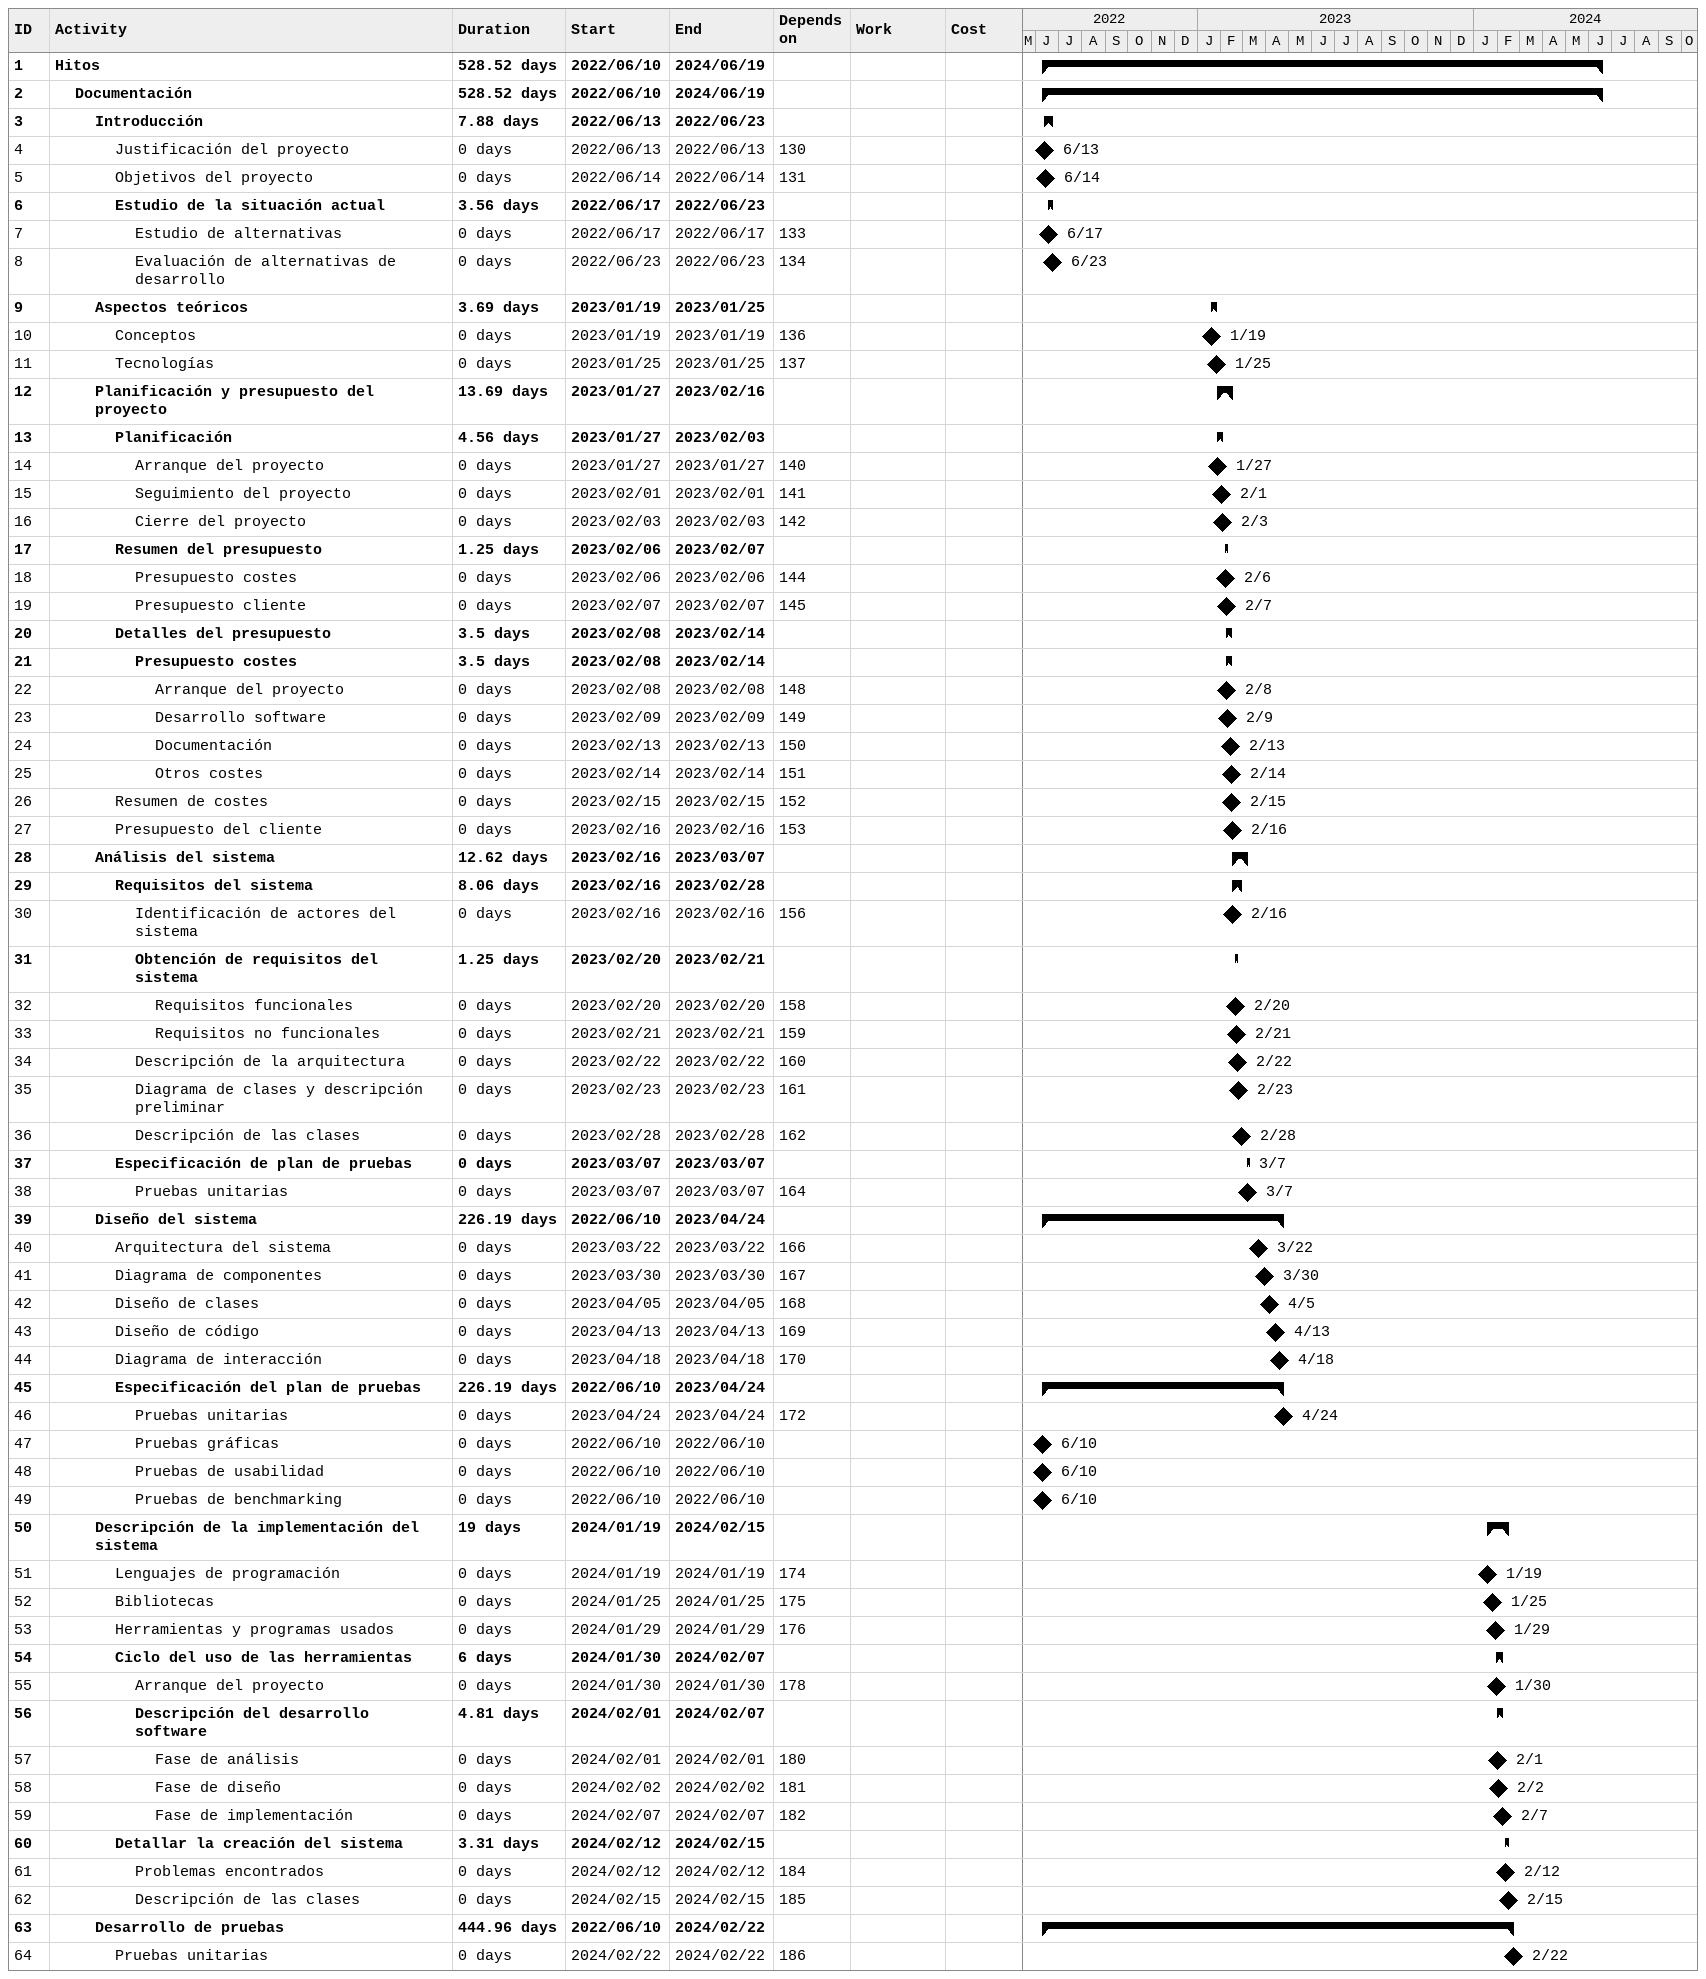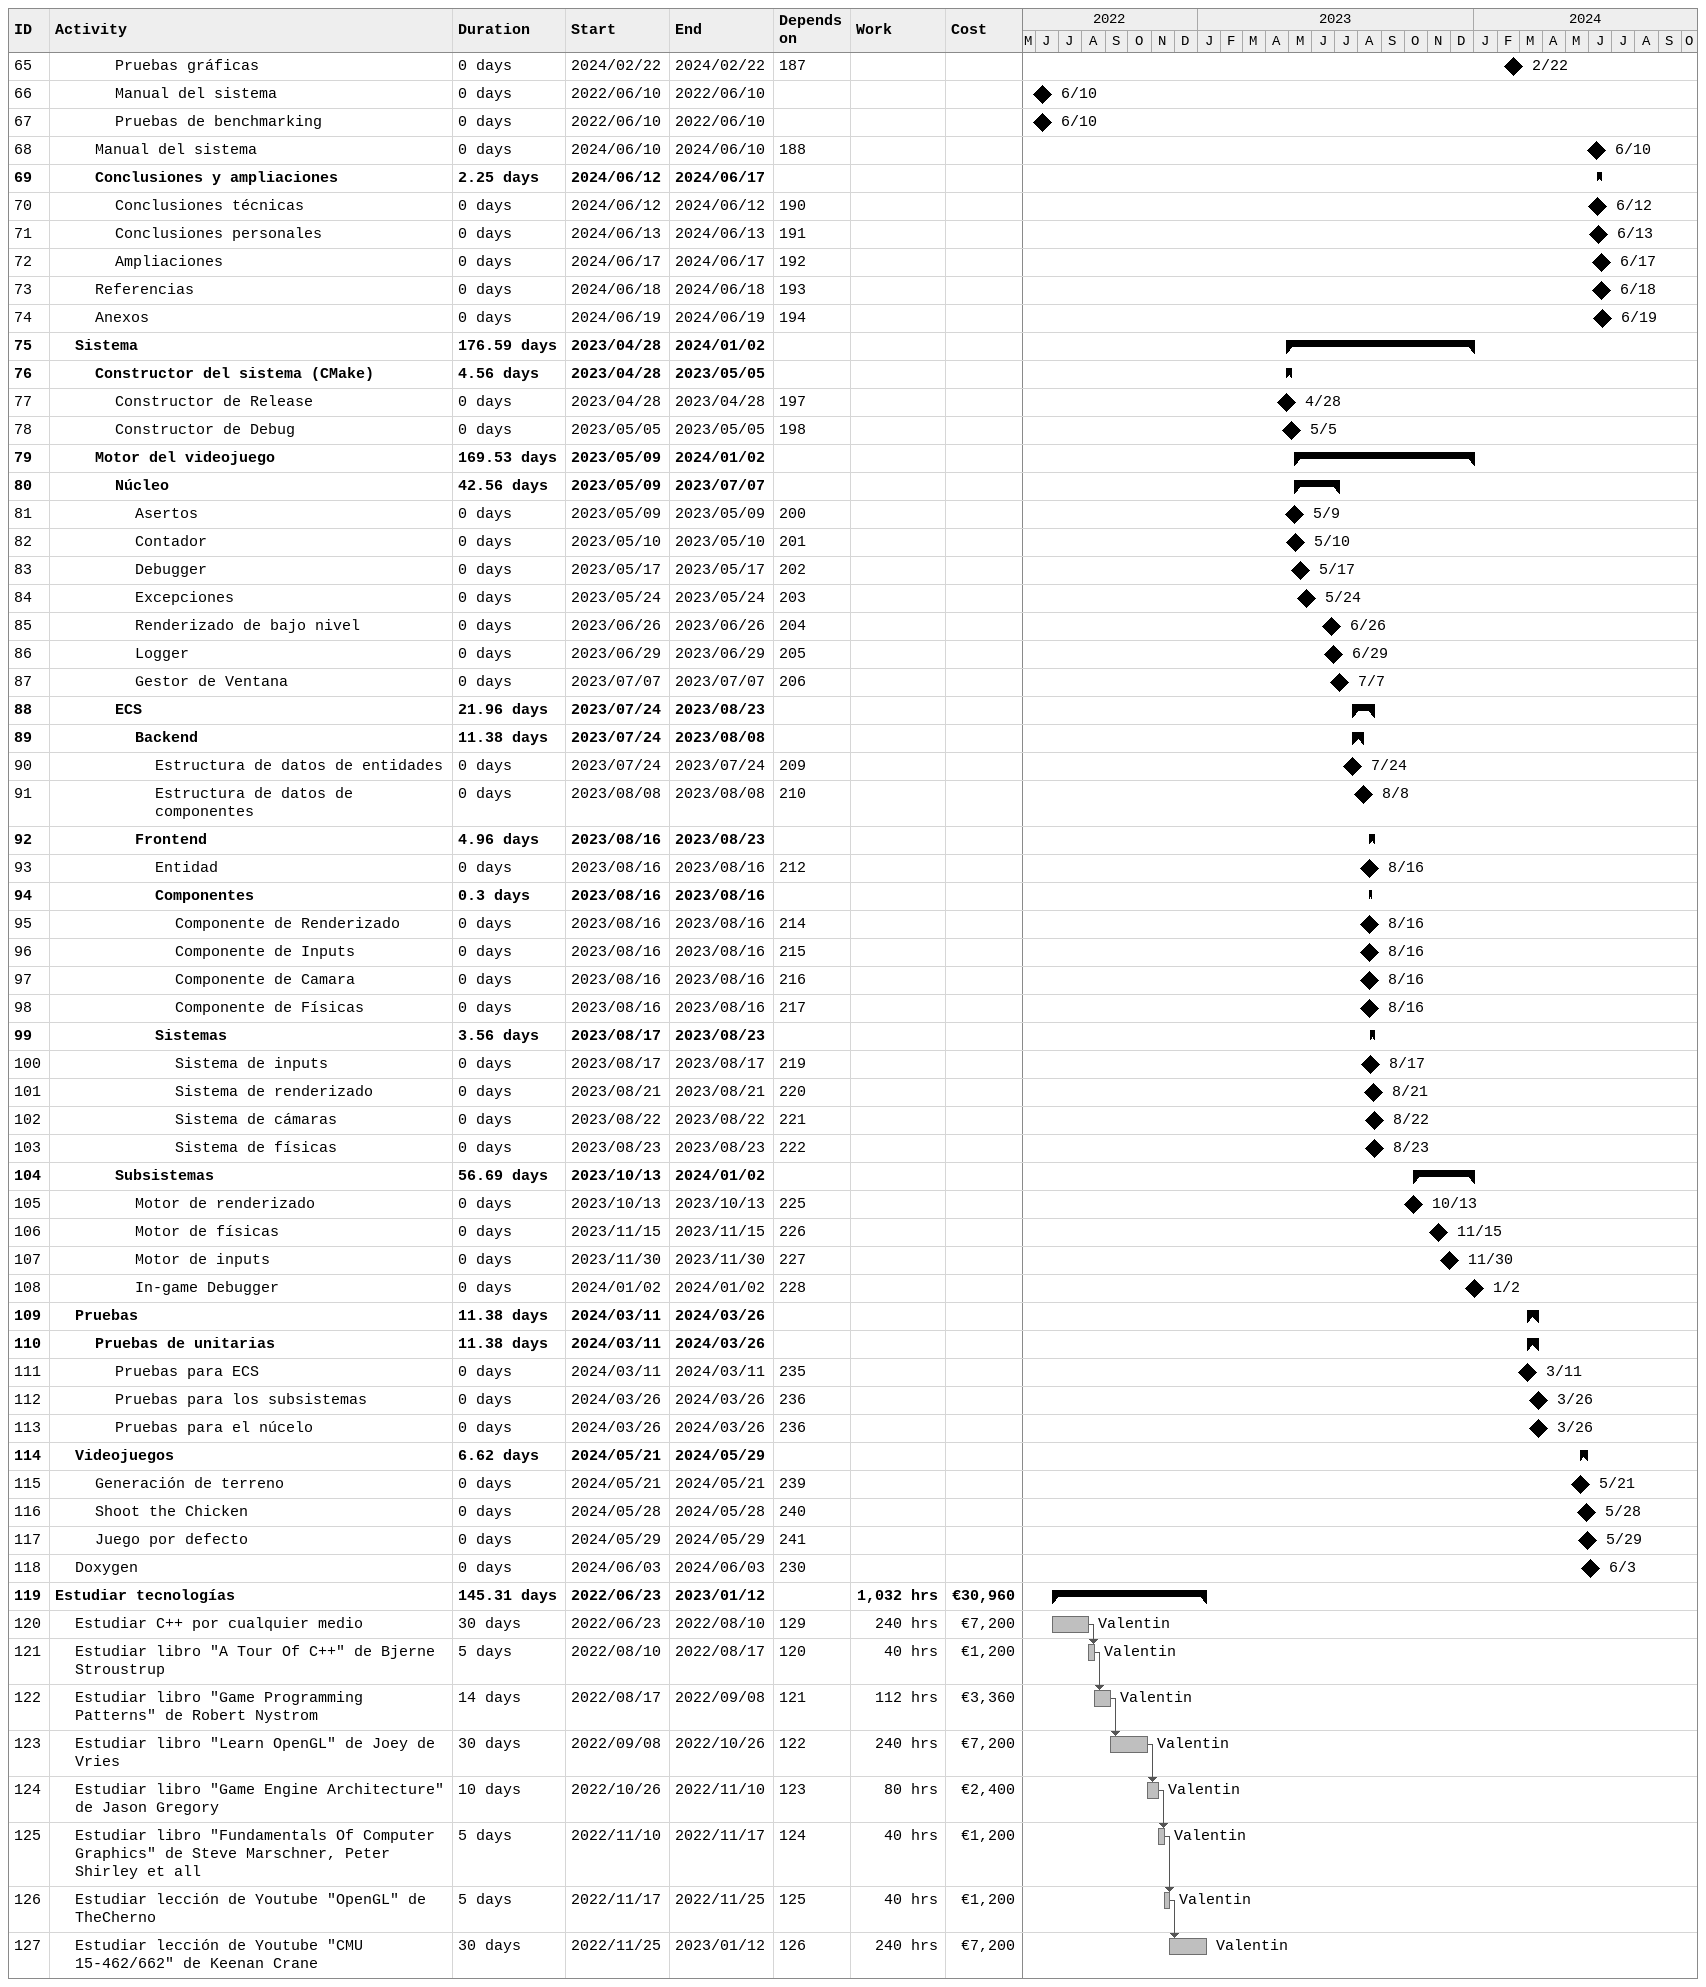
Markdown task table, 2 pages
| ID | Level | Task | Duration | Start | Finish | Predecessors | Resources | Work (h) | Cost (€) |
|---|---|---|---|---|---|---|---|---|---|
| 1 | 1 | **Hitos** | 528.52d | 2022-06-10 | 2024-06-19 |  |  |  |  |
| 2 | 2 | **Documentación** | 528.52d | 2022-06-10 | 2024-06-19 |  |  |  |  |
| 3 | 3 | **Introducción** | 7.88d | 2022-06-13 | 2022-06-23 |  |  |  |  |
| 4 | 4 | Justificación del proyecto | 0d | 2022-06-13 | 2022-06-13 | 130 |  |  |  |
| 5 | 4 | Objetivos del proyecto | 0d | 2022-06-14 | 2022-06-14 | 131 |  |  |  |
| 6 | 4 | **Estudio de la situación actual** | 3.56d | 2022-06-17 | 2022-06-23 |  |  |  |  |
| 7 | 5 | Estudio de alternativas | 0d | 2022-06-17 | 2022-06-17 | 133 |  |  |  |
| 8 | 5 | Evaluación de alternativas de desarrollo | 0d | 2022-06-23 | 2022-06-23 | 134 |  |  |  |
| 9 | 3 | **Aspectos teóricos** | 3.69d | 2023-01-19 | 2023-01-25 |  |  |  |  |
| 10 | 4 | Conceptos | 0d | 2023-01-19 | 2023-01-19 | 136 |  |  |  |
| 11 | 4 | Tecnologías | 0d | 2023-01-25 | 2023-01-25 | 137 |  |  |  |
| 12 | 3 | **Planificación y presupuesto del proyecto** | 13.69d | 2023-01-27 | 2023-02-16 |  |  |  |  |
| 13 | 4 | **Planificación** | 4.56d | 2023-01-27 | 2023-02-03 |  |  |  |  |
| 14 | 5 | Arranque del proyecto | 0d | 2023-01-27 | 2023-01-27 | 140 |  |  |  |
| 15 | 5 | Seguimiento del proyecto | 0d | 2023-02-01 | 2023-02-01 | 141 |  |  |  |
| 16 | 5 | Cierre del proyecto | 0d | 2023-02-03 | 2023-02-03 | 142 |  |  |  |
| 17 | 4 | **Resumen del presupuesto** | 1.25d | 2023-02-06 | 2023-02-07 |  |  |  |  |
| 18 | 5 | Presupuesto costes | 0d | 2023-02-06 | 2023-02-06 | 144 |  |  |  |
| 19 | 5 | Presupuesto cliente | 0d | 2023-02-07 | 2023-02-07 | 145 |  |  |  |
| 20 | 4 | **Detalles del presupuesto** | 3.5d | 2023-02-08 | 2023-02-14 |  |  |  |  |
| 21 | 5 | **Presupuesto costes** | 3.5d | 2023-02-08 | 2023-02-14 |  |  |  |  |
| 22 | 6 | Arranque del proyecto | 0d | 2023-02-08 | 2023-02-08 | 148 |  |  |  |
| 23 | 6 | Desarrollo software | 0d | 2023-02-09 | 2023-02-09 | 149 |  |  |  |
| 24 | 6 | Documentación | 0d | 2023-02-13 | 2023-02-13 | 150 |  |  |  |
| 25 | 6 | Otros costes | 0d | 2023-02-14 | 2023-02-14 | 151 |  |  |  |
| 26 | 4 | Resumen de costes | 0d | 2023-02-15 | 2023-02-15 | 152 |  |  |  |
| 27 | 4 | Presupuesto del cliente | 0d | 2023-02-16 | 2023-02-16 | 153 |  |  |  |
| 28 | 3 | **Análisis del sistema** | 12.62d | 2023-02-16 | 2023-03-07 |  |  |  |  |
| 29 | 4 | **Requisitos del sistema** | 8.06d | 2023-02-16 | 2023-02-28 |  |  |  |  |
| 30 | 5 | Identificación de actores del sistema | 0d | 2023-02-16 | 2023-02-16 | 156 |  |  |  |
| 31 | 5 | **Obtención de requisitos del sistema** | 1.25d | 2023-02-20 | 2023-02-21 |  |  |  |  |
| 32 | 6 | Requisitos funcionales | 0d | 2023-02-20 | 2023-02-20 | 158 |  |  |  |
| 33 | 6 | Requisitos no funcionales | 0d | 2023-02-21 | 2023-02-21 | 159 |  |  |  |
| 34 | 5 | Descripción de la arquitectura | 0d | 2023-02-22 | 2023-02-22 | 160 |  |  |  |
| 35 | 5 | Diagrama de clases y descripción preliminar | 0d | 2023-02-23 | 2023-02-23 | 161 |  |  |  |
| 36 | 5 | Descripción de las clases | 0d | 2023-02-28 | 2023-02-28 | 162 |  |  |  |
| 37 | 4 | **Especificación de plan de pruebas** | 0d | 2023-03-07 | 2023-03-07 |  |  |  |  |
| 38 | 5 | Pruebas unitarias | 0d | 2023-03-07 | 2023-03-07 | 164 |  |  |  |
| 39 | 3 | **Diseño del sistema** | 226.19d | 2022-06-10 | 2023-04-24 |  |  |  |  |
| 40 | 4 | Arquitectura del sistema | 0d | 2023-03-22 | 2023-03-22 | 166 |  |  |  |
| 41 | 4 | Diagrama de componentes | 0d | 2023-03-30 | 2023-03-30 | 167 |  |  |  |
| 42 | 4 | Diseño de clases | 0d | 2023-04-05 | 2023-04-05 | 168 |  |  |  |
| 43 | 4 | Diseño de código | 0d | 2023-04-13 | 2023-04-13 | 169 |  |  |  |
| 44 | 4 | Diagrama de interacción | 0d | 2023-04-18 | 2023-04-18 | 170 |  |  |  |
| 45 | 4 | **Especificación del plan de pruebas** | 226.19d | 2022-06-10 | 2023-04-24 |  |  |  |  |
| 46 | 5 | Pruebas unitarias | 0d | 2023-04-24 | 2023-04-24 | 172 |  |  |  |
| 47 | 5 | Pruebas gráficas | 0d | 2022-06-10 | 2022-06-10 |  |  |  |  |
| 48 | 5 | Pruebas de usabilidad | 0d | 2022-06-10 | 2022-06-10 |  |  |  |  |
| 49 | 5 | Pruebas de benchmarking | 0d | 2022-06-10 | 2022-06-10 |  |  |  |  |
| 50 | 3 | **Descripción de la implementación del sistema** | 19d | 2024-01-19 | 2024-02-15 |  |  |  |  |
| 51 | 4 | Lenguajes de programación | 0d | 2024-01-19 | 2024-01-19 | 174 |  |  |  |
| 52 | 4 | Bibliotecas | 0d | 2024-01-25 | 2024-01-25 | 175 |  |  |  |
| 53 | 4 | Herramientas y programas usados | 0d | 2024-01-29 | 2024-01-29 | 176 |  |  |  |
| 54 | 4 | **Ciclo del uso de las herramientas** | 6d | 2024-01-30 | 2024-02-07 |  |  |  |  |
| 55 | 5 | Arranque del proyecto | 0d | 2024-01-30 | 2024-01-30 | 178 |  |  |  |
| 56 | 5 | **Descripción del desarrollo software** | 4.81d | 2024-02-01 | 2024-02-07 |  |  |  |  |
| 57 | 6 | Fase de análisis | 0d | 2024-02-01 | 2024-02-01 | 180 |  |  |  |
| 58 | 6 | Fase de diseño | 0d | 2024-02-02 | 2024-02-02 | 181 |  |  |  |
| 59 | 6 | Fase de implementación | 0d | 2024-02-07 | 2024-02-07 | 182 |  |  |  |
| 60 | 4 | **Detallar la creación del sistema** | 3.31d | 2024-02-12 | 2024-02-15 |  |  |  |  |
| 61 | 5 | Problemas encontrados | 0d | 2024-02-12 | 2024-02-12 | 184 |  |  |  |
| 62 | 5 | Descripción de las clases | 0d | 2024-02-15 | 2024-02-15 | 185 |  |  |  |
| 63 | 3 | **Desarrollo de pruebas** | 444.96d | 2022-06-10 | 2024-02-22 |  |  |  |  |
| 64 | 4 | Pruebas unitarias | 0d | 2024-02-22 | 2024-02-22 | 186 |  |  |  |
| 65 | 4 | Pruebas gráficas | 0d | 2024-02-22 | 2024-02-22 | 187 |  |  |  |
| 66 | 4 | Manual del sistema | 0d | 2022-06-10 | 2022-06-10 |  |  |  |  |
| 67 | 4 | Pruebas de benchmarking | 0d | 2022-06-10 | 2022-06-10 |  |  |  |  |
| 68 | 3 | Manual del sistema | 0d | 2024-06-10 | 2024-06-10 | 188 |  |  |  |
| 69 | 3 | **Conclusiones y ampliaciones** | 2.25d | 2024-06-12 | 2024-06-17 |  |  |  |  |
| 70 | 4 | Conclusiones técnicas | 0d | 2024-06-12 | 2024-06-12 | 190 |  |  |  |
| 71 | 4 | Conclusiones personales | 0d | 2024-06-13 | 2024-06-13 | 191 |  |  |  |
| 72 | 4 | Ampliaciones | 0d | 2024-06-17 | 2024-06-17 | 192 |  |  |  |
| 73 | 3 | Referencias | 0d | 2024-06-18 | 2024-06-18 | 193 |  |  |  |
| 74 | 3 | Anexos | 0d | 2024-06-19 | 2024-06-19 | 194 |  |  |  |
| 75 | 2 | **Sistema** | 176.59d | 2023-04-28 | 2024-01-02 |  |  |  |  |
| 76 | 3 | **Constructor del sistema (CMake)** | 4.56d | 2023-04-28 | 2023-05-05 |  |  |  |  |
| 77 | 4 | Constructor de Release | 0d | 2023-04-28 | 2023-04-28 | 197 |  |  |  |
| 78 | 4 | Constructor de Debug | 0d | 2023-05-05 | 2023-05-05 | 198 |  |  |  |
| 79 | 3 | **Motor del videojuego** | 169.53d | 2023-05-09 | 2024-01-02 |  |  |  |  |
| 80 | 4 | **Núcleo** | 42.56d | 2023-05-09 | 2023-07-07 |  |  |  |  |
| 81 | 5 | Asertos | 0d | 2023-05-09 | 2023-05-09 | 200 |  |  |  |
| 82 | 5 | Contador | 0d | 2023-05-10 | 2023-05-10 | 201 |  |  |  |
| 83 | 5 | Debugger | 0d | 2023-05-17 | 2023-05-17 | 202 |  |  |  |
| 84 | 5 | Excepciones | 0d | 2023-05-24 | 2023-05-24 | 203 |  |  |  |
| 85 | 5 | Renderizado de bajo nivel | 0d | 2023-06-26 | 2023-06-26 | 204 |  |  |  |
| 86 | 5 | Logger | 0d | 2023-06-29 | 2023-06-29 | 205 |  |  |  |
| 87 | 5 | Gestor de Ventana | 0d | 2023-07-07 | 2023-07-07 | 206 |  |  |  |
| 88 | 4 | **ECS** | 21.96d | 2023-07-24 | 2023-08-23 |  |  |  |  |
| 89 | 5 | **Backend** | 11.38d | 2023-07-24 | 2023-08-08 |  |  |  |  |
| 90 | 6 | Estructura de datos de entidades | 0d | 2023-07-24 | 2023-07-24 | 209 |  |  |  |
| 91 | 6 | Estructura de datos de componentes | 0d | 2023-08-08 | 2023-08-08 | 210 |  |  |  |
| 92 | 5 | **Frontend** | 4.96d | 2023-08-16 | 2023-08-23 |  |  |  |  |
| 93 | 6 | Entidad | 0d | 2023-08-16 | 2023-08-16 | 212 |  |  |  |
| 94 | 6 | **Componentes** | 0.3d | 2023-08-16 | 2023-08-16 |  |  |  |  |
| 95 | 7 | Componente de Renderizado | 0d | 2023-08-16 | 2023-08-16 | 214 |  |  |  |
| 96 | 7 | Componente de Inputs | 0d | 2023-08-16 | 2023-08-16 | 215 |  |  |  |
| 97 | 7 | Componente de Camara | 0d | 2023-08-16 | 2023-08-16 | 216 |  |  |  |
| 98 | 7 | Componente de Físicas | 0d | 2023-08-16 | 2023-08-16 | 217 |  |  |  |
| 99 | 6 | **Sistemas** | 3.56d | 2023-08-17 | 2023-08-23 |  |  |  |  |
| 100 | 7 | Sistema de inputs | 0d | 2023-08-17 | 2023-08-17 | 219 |  |  |  |
| 101 | 7 | Sistema de renderizado | 0d | 2023-08-21 | 2023-08-21 | 220 |  |  |  |
| 102 | 7 | Sistema de cámaras | 0d | 2023-08-22 | 2023-08-22 | 221 |  |  |  |
| 103 | 7 | Sistema de físicas | 0d | 2023-08-23 | 2023-08-23 | 222 |  |  |  |
| 104 | 4 | **Subsistemas** | 56.69d | 2023-10-13 | 2024-01-02 |  |  |  |  |
| 105 | 5 | Motor de renderizado | 0d | 2023-10-13 | 2023-10-13 | 225 |  |  |  |
| 106 | 5 | Motor de físicas | 0d | 2023-11-15 | 2023-11-15 | 226 |  |  |  |
| 107 | 5 | Motor de inputs | 0d | 2023-11-30 | 2023-11-30 | 227 |  |  |  |
| 108 | 5 | In-game Debugger | 0d | 2024-01-02 | 2024-01-02 | 228 |  |  |  |
| 109 | 2 | **Pruebas** | 11.38d | 2024-03-11 | 2024-03-26 |  |  |  |  |
| 110 | 3 | **Pruebas de unitarias** | 11.38d | 2024-03-11 | 2024-03-26 |  |  |  |  |
| 111 | 4 | Pruebas para ECS | 0d | 2024-03-11 | 2024-03-11 | 235 |  |  |  |
| 112 | 4 | Pruebas para los subsistemas | 0d | 2024-03-26 | 2024-03-26 | 236 |  |  |  |
| 113 | 4 | Pruebas para el núcelo | 0d | 2024-03-26 | 2024-03-26 | 236 |  |  |  |
| 114 | 2 | **Videojuegos** | 6.62d | 2024-05-21 | 2024-05-29 |  |  |  |  |
| 115 | 3 | Generación de terreno | 0d | 2024-05-21 | 2024-05-21 | 239 |  |  |  |
| 116 | 3 | Shoot the Chicken | 0d | 2024-05-28 | 2024-05-28 | 240 |  |  |  |
| 117 | 3 | Juego por defecto | 0d | 2024-05-29 | 2024-05-29 | 241 |  |  |  |
| 118 | 2 | Doxygen | 0d | 2024-06-03 | 2024-06-03 | 230 |  |  |  |
| 119 | 1 | **Estudiar tecnologías** | 145.31d | 2022-06-23 | 2023-01-12 |  |  | 1032 | 30960 |
| 120 | 2 | Estudiar C++ por cualquier medio | 30d | 2022-06-23 | 2022-08-10 | 129 | Valentin | 240 | 7200 |
| 121 | 2 | Estudiar libro "A Tour Of C++" de Bjerne Stroustrup | 5d | 2022-08-10 | 2022-08-17 | 120 | Valentin | 40 | 1200 |
| 122 | 2 | Estudiar libro "Game Programming Patterns" de Robert Nystrom | 14d | 2022-08-17 | 2022-09-08 | 121 | Valentin | 112 | 3360 |
| 123 | 2 | Estudiar libro "Learn OpenGL" de Joey de Vries | 30d | 2022-09-08 | 2022-10-26 | 122 | Valentin | 240 | 7200 |
| 124 | 2 | Estudiar libro "Game Engine Architecture" de Jason Gregory | 10d | 2022-10-26 | 2022-11-10 | 123 | Valentin | 80 | 2400 |
| 125 | 2 | Estudiar libro "Fundamentals Of Computer Graphics" de Steve Marschner, Peter Shirley et all | 5d | 2022-11-10 | 2022-11-17 | 124 | Valentin | 40 | 1200 |
| 126 | 2 | Estudiar lección de Youtube "OpenGL" de TheCherno | 5d | 2022-11-17 | 2022-11-25 | 125 | Valentin | 40 | 1200 |
| 127 | 2 | Estudiar lección de Youtube "CMU 15-462/662" de Keenan Crane | 30d | 2022-11-25 | 2023-01-12 | 126 | Valentin | 240 | 7200 |
